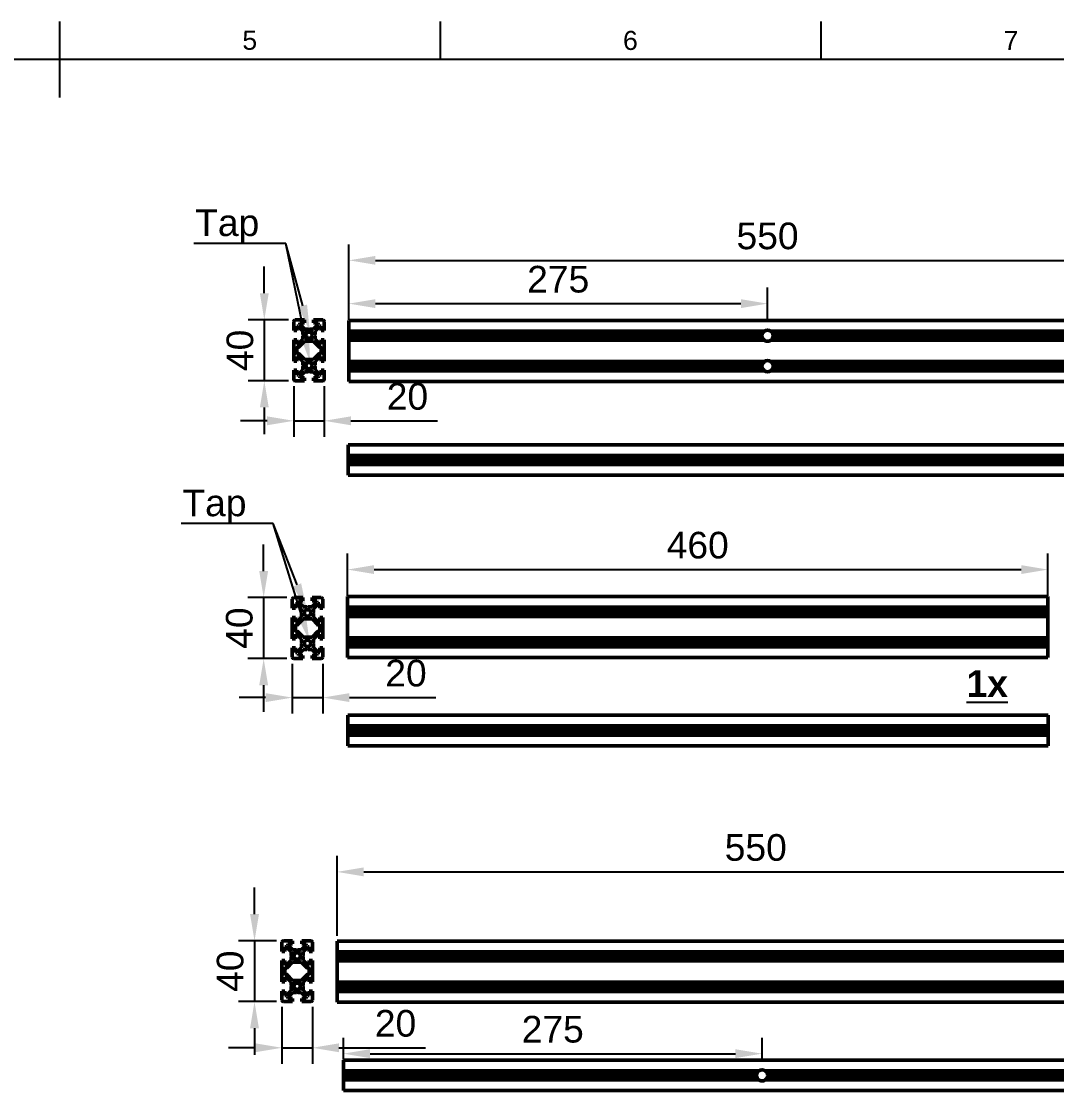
# Model space of a CAD drawing. Header units: millimetres. Extents: x 0 to 420, y 0 to 297.
# Drawn here: x 210 to 346, y 151.5 to 292 of the extents above; entities that cross this region are included whole.
import ezdxf
from ezdxf import colors
from ezdxf.entities.mleader import LeaderData, LeaderLine
from ezdxf.enums import TextEntityAlignment as Align
from ezdxf.math import Vec2, Vec3

# ---------------------------------------------------------------- set-up
doc = ezdxf.new("R2010")
doc.units = ezdxf.units.MM
doc.header["$LTSCALE"] = 0.75
for name, color, linetype, lineweight in [('BORDER', 7, 'Continuous', 25), ('FD_Dimensions', 7, 'Continuous', 25), ('Leaders', 7, 'Continuous', 25), ('Notes', 7, 'Continuous', 25), ('Visible', 7, 'Continuous', 50)]:
    doc.layers.add(name, color=color, linetype=linetype, lineweight=lineweight)
doc.styles.add('FusionTitle', font='arial.ttf')
doc.styles.get("Standard").update_dxf_attribs({"font": 'arial.ttf'})
doc.dimstyles.new('Dim-ISO-25', dxfattribs={"dimtxt": 3.5, "dimasz": 3.5, "dimexe": 2.1, "dimexo": 2.1, "dimgap": 1.4, "dimtad": 1, "dimzin": 12, "dimdsep": 46, "dimtxsty": 'Standard', "dimcen": 0, "dimazin": 3, "dimtp": 0.1, "dimtm": 0.1, "dimtfac": 0.714286, "dimtmove": 0, "dimatfit": 3, "dimfxl": 1, "dimtzin": 12, "dimarcsym": 0})

# ---------------------------------------------------------------- blocks, each defined once
blk = doc.blocks.new('ISO_A3_SHEET')
at = {"layer": 'BORDER'}
for p, q in [((215, 292), (215, 282)), ((265, 292), (265, 287)), ((315, 292), (315, 287)), ((410, 287), (20, 287))]:
    blk.add_line(p, q, dxfattribs=at)
at = {"layer": 'BORDER', "style": 'FusionTitle'}
for s, p in [('5', (240, 289.5)), ('6', (290, 289.5)), ('7', (340, 289.5))]:
    blk.add_text(s, height=2.5, dxfattribs=at).set_placement(p, align=Align.MIDDLE)
blk = doc.blocks.new('*D95')
at = {"layer": 'Defpoints', "color": 0, "transparency": 16777216}
for p in [(247.182474, 252.779691), (241.910123, 244.779691), (247.182474, 244.779691)]:
    blk.add_point(p, dxfattribs=at)
at = {"layer": 'FD_Dimensions', "color": 0, "lineweight": -2, "transparency": 16777216}
for p, q in [((241.910123, 256.279691), (241.910123, 259.779691)), ((245.082474, 252.779691), (239.810123, 252.779691)), ((241.910123, 252.779691), (241.910123, 244.779691)), ((245.082474, 244.779691), (239.810123, 244.779691)), ((241.910123, 241.279691), (241.910123, 237.779691))]:
    blk.add_line(p, q, dxfattribs=at)
at = {"layer": 'FD_Dimensions', "color": 0, "transparency": 16777216}
for points in [[(241.326789, 256.279691), (242.493456, 256.279691), (241.910123, 252.779691)], [(241.326789, 241.279691), (242.493456, 241.279691), (241.910123, 244.779691)]]:
    blk.add_solid(points, dxfattribs=at)
at = {"layer": 'FD_Dimensions', "color": 0, "transparency": 16777216, "insert": (238.723117, 248.779691), "char_height": 3.5, "attachment_point": 5, "rotation": 90}
blk.add_mtext('40', dxfattribs=at)
blk = doc.blocks.new('*D96')
at = {"layer": 'Defpoints', "color": 0, "transparency": 16777216}
for p in [(245.782474, 246.179691), (249.782474, 246.179691), (249.782474, 239.527432)]:
    blk.add_point(p, dxfattribs=at)
at = {"layer": 'FD_Dimensions', "color": 0, "lineweight": -2, "transparency": 16777216}
for p, q in [((245.782474, 244.079691), (245.782474, 237.427432)), ((249.782474, 244.079691), (249.782474, 237.427432)), ((242.282474, 239.527432), (238.782474, 239.527432)), ((245.782474, 239.527432), (249.782474, 239.527432)), ((253.282474, 239.527432), (264.643865, 239.527432))]:
    blk.add_line(p, q, dxfattribs=at)
at = {"layer": 'FD_Dimensions', "color": 0, "transparency": 16777216}
for points in [[(242.282474, 240.110766), (242.282474, 238.944099), (245.782474, 239.527432)], [(253.282474, 240.110766), (253.282474, 238.944099), (249.782474, 239.527432)]]:
    blk.add_solid(points, dxfattribs=at)
at = {"layer": 'FD_Dimensions', "color": 0, "transparency": 16777216, "insert": (260.71317, 242.714438), "char_height": 3.5, "attachment_point": 5}
blk.add_mtext('20', dxfattribs=at)
blk = doc.blocks.new('*D97')
at = {"layer": 'Defpoints', "color": 0, "transparency": 16777216}
for p in [(363.016406, 260.609335), (253.016406, 250.706374), (363.016406, 250.706374)]:
    blk.add_point(p, dxfattribs=at)
at = {"layer": 'FD_Dimensions', "color": 0, "lineweight": -2, "transparency": 16777216}
for p, q in [((253.016406, 252.806374), (253.016406, 262.709335)), ((363.016406, 252.806374), (363.016406, 262.709335)), ((256.516406, 260.609335), (359.516406, 260.609335))]:
    blk.add_line(p, q, dxfattribs=at)
at = {"layer": 'FD_Dimensions', "color": 0, "transparency": 16777216}
for points in [[(256.516406, 261.192668), (256.516406, 260.026001), (253.016406, 260.609335)], [(359.516406, 261.192668), (359.516406, 260.026001), (363.016406, 260.609335)]]:
    blk.add_solid(points, dxfattribs=at)
at = {"layer": 'FD_Dimensions', "color": 0, "transparency": 16777216, "insert": (308.016406, 263.79634), "char_height": 3.5, "attachment_point": 5}
blk.add_mtext('550', dxfattribs=at)
blk = doc.blocks.new('*D98')
at = {"layer": 'Defpoints', "color": 0, "transparency": 16777216}
for p in [(308.016406, 254.920683), (253.016406, 250.706374), (308.016406, 250.706374)]:
    blk.add_point(p, dxfattribs=at)
at = {"layer": 'FD_Dimensions', "color": 0, "lineweight": -2, "transparency": 16777216}
for p, q in [((253.016406, 252.806374), (253.016406, 257.020683)), ((308.016406, 252.806374), (308.016406, 257.020683)), ((256.516406, 254.920683), (304.516406, 254.920683))]:
    blk.add_line(p, q, dxfattribs=at)
at = {"layer": 'FD_Dimensions', "color": 0, "transparency": 16777216}
for points in [[(256.516406, 255.504016), (256.516406, 254.337349), (253.016406, 254.920683)], [(304.516406, 255.504016), (304.516406, 254.337349), (308.016406, 254.920683)]]:
    blk.add_solid(points, dxfattribs=at)
at = {"layer": 'FD_Dimensions', "color": 0, "transparency": 16777216, "insert": (280.516406, 258.107688), "char_height": 3.5, "attachment_point": 5}
blk.add_mtext('275', dxfattribs=at)
blk = doc.blocks.new('*D99')
at = {"layer": 'Defpoints', "color": 0, "transparency": 16777216}
for p in [(246.988603, 216.296091), (241.82567, 208.296091), (246.988603, 208.296091)]:
    blk.add_point(p, dxfattribs=at)
at = {"layer": 'FD_Dimensions', "color": 0, "lineweight": -2, "transparency": 16777216}
for p, q in [((241.82567, 219.796091), (241.82567, 223.296091)), ((244.888603, 216.296091), (239.72567, 216.296091)), ((241.82567, 216.296091), (241.82567, 208.296091)), ((244.888603, 208.296091), (239.72567, 208.296091)), ((241.82567, 204.796091), (241.82567, 201.296091))]:
    blk.add_line(p, q, dxfattribs=at)
at = {"layer": 'FD_Dimensions', "color": 0, "transparency": 16777216}
for points in [[(241.242337, 219.796091), (242.409003, 219.796091), (241.82567, 216.296091)], [(241.242337, 204.796091), (242.409003, 204.796091), (241.82567, 208.296091)]]:
    blk.add_solid(points, dxfattribs=at)
at = {"layer": 'FD_Dimensions', "color": 0, "transparency": 16777216, "insert": (238.638665, 212.296091), "char_height": 3.5, "attachment_point": 5, "rotation": 90}
blk.add_mtext('40', dxfattribs=at)
blk = doc.blocks.new('*D100')
at = {"layer": 'Defpoints', "color": 0, "transparency": 16777216}
for p in [(245.588603, 209.696091), (249.588603, 209.696091), (249.588603, 203.167753)]:
    blk.add_point(p, dxfattribs=at)
at = {"layer": 'FD_Dimensions', "color": 0, "lineweight": -2, "transparency": 16777216}
for p, q in [((245.588603, 207.596091), (245.588603, 201.067753)), ((249.588603, 207.596091), (249.588603, 201.067753)), ((242.088603, 203.167753), (238.588603, 203.167753)), ((245.588603, 203.167753), (249.588603, 203.167753)), ((253.088603, 203.167753), (264.449995, 203.167753))]:
    blk.add_line(p, q, dxfattribs=at)
at = {"layer": 'FD_Dimensions', "color": 0, "transparency": 16777216}
for points in [[(242.088603, 203.751086), (242.088603, 202.584419), (245.588603, 203.167753)], [(253.088603, 203.751086), (253.088603, 202.584419), (249.588603, 203.167753)]]:
    blk.add_solid(points, dxfattribs=at)
at = {"layer": 'FD_Dimensions', "color": 0, "transparency": 16777216, "insert": (260.519299, 206.354758), "char_height": 3.5, "attachment_point": 5}
blk.add_mtext('20', dxfattribs=at)
blk = doc.blocks.new('*D101')
at = {"layer": 'Defpoints', "color": 0, "transparency": 16777216}
for p in [(344.840158, 219.983642), (252.840158, 214.43092), (344.840158, 214.43092)]:
    blk.add_point(p, dxfattribs=at)
at = {"layer": 'FD_Dimensions', "color": 0, "lineweight": -2, "transparency": 16777216}
for p, q in [((252.840158, 216.53092), (252.840158, 222.083642)), ((344.840158, 216.53092), (344.840158, 222.083642)), ((256.340158, 219.983642), (341.340158, 219.983642))]:
    blk.add_line(p, q, dxfattribs=at)
at = {"layer": 'FD_Dimensions', "color": 0, "transparency": 16777216}
for points in [[(256.340158, 220.566975), (256.340158, 219.400309), (252.840158, 219.983642)], [(341.340158, 220.566975), (341.340158, 219.400309), (344.840158, 219.983642)]]:
    blk.add_solid(points, dxfattribs=at)
at = {"layer": 'FD_Dimensions', "color": 0, "transparency": 16777216, "insert": (298.840158, 223.170647), "char_height": 3.5, "attachment_point": 5}
blk.add_mtext('460', dxfattribs=at)
blk = doc.blocks.new('*D102')
at = {"layer": 'Defpoints', "color": 0, "transparency": 16777216}
for p in [(245.619532, 171.22219), (240.624269, 163.22219), (245.619532, 163.22219)]:
    blk.add_point(p, dxfattribs=at)
at = {"layer": 'FD_Dimensions', "color": 0, "lineweight": -2, "transparency": 16777216}
for p, q in [((240.624269, 174.72219), (240.624269, 178.22219)), ((243.519532, 171.22219), (238.524269, 171.22219)), ((240.624269, 171.22219), (240.624269, 163.22219)), ((243.519532, 163.22219), (238.524269, 163.22219)), ((240.624269, 159.72219), (240.624269, 156.22219))]:
    blk.add_line(p, q, dxfattribs=at)
at = {"layer": 'FD_Dimensions', "color": 0, "transparency": 16777216}
for points in [[(240.040936, 174.72219), (241.207602, 174.72219), (240.624269, 171.22219)], [(240.040936, 159.72219), (241.207602, 159.72219), (240.624269, 163.22219)]]:
    blk.add_solid(points, dxfattribs=at)
at = {"layer": 'FD_Dimensions', "color": 0, "transparency": 16777216, "insert": (237.437263, 167.22219), "char_height": 3.5, "attachment_point": 5, "rotation": 90}
blk.add_mtext('40', dxfattribs=at)
blk = doc.blocks.new('*D103')
at = {"layer": 'Defpoints', "color": 0, "transparency": 16777216}
for p in [(244.219532, 164.62219), (248.219532, 164.62219), (248.219532, 157.163848)]:
    blk.add_point(p, dxfattribs=at)
at = {"layer": 'FD_Dimensions', "color": 0, "lineweight": -2, "transparency": 16777216}
for p, q in [((244.219532, 162.52219), (244.219532, 155.063848)), ((248.219532, 162.52219), (248.219532, 155.063848)), ((240.719532, 157.163848), (237.219532, 157.163848)), ((244.219532, 157.163848), (248.219532, 157.163848)), ((251.719532, 157.163848), (263.080923, 157.163848))]:
    blk.add_line(p, q, dxfattribs=at)
at = {"layer": 'FD_Dimensions', "color": 0, "transparency": 16777216}
for points in [[(240.719532, 157.747181), (240.719532, 156.580514), (244.219532, 157.163848)], [(251.719532, 157.747181), (251.719532, 156.580514), (248.219532, 157.163848)]]:
    blk.add_solid(points, dxfattribs=at)
at = {"layer": 'FD_Dimensions', "color": 0, "transparency": 16777216, "insert": (259.150228, 160.350853), "char_height": 3.5, "attachment_point": 5}
blk.add_mtext('20', dxfattribs=at)
blk = doc.blocks.new('*D104')
at = {"layer": 'Defpoints', "color": 0, "transparency": 16777216}
for p in [(361.466099, 180.271441), (251.466099, 169.771441), (361.466099, 169.771441)]:
    blk.add_point(p, dxfattribs=at)
at = {"layer": 'FD_Dimensions', "color": 0, "lineweight": -2, "transparency": 16777216}
for p, q in [((251.466099, 171.871441), (251.466099, 182.371441)), ((361.466099, 171.871441), (361.466099, 182.371441)), ((254.966099, 180.271441), (357.966099, 180.271441))]:
    blk.add_line(p, q, dxfattribs=at)
at = {"layer": 'FD_Dimensions', "color": 0, "transparency": 16777216}
for points in [[(254.966099, 180.854774), (254.966099, 179.688107), (251.466099, 180.271441)], [(357.966099, 180.854774), (357.966099, 179.688107), (361.466099, 180.271441)]]:
    blk.add_solid(points, dxfattribs=at)
at = {"layer": 'FD_Dimensions', "color": 0, "transparency": 16777216, "insert": (306.466099, 183.458446), "char_height": 3.5, "attachment_point": 5}
blk.add_mtext('550', dxfattribs=at)
blk = doc.blocks.new('*D105')
at = {"layer": 'Defpoints', "color": 0, "transparency": 16777216}
for p in [(307.298309, 156.389756), (252.298309, 153.536318), (307.298309, 153.536318)]:
    blk.add_point(p, dxfattribs=at)
at = {"layer": 'FD_Dimensions', "color": 0, "lineweight": -2, "transparency": 16777216}
for p, q in [((252.298309, 155.636318), (252.298309, 158.489756)), ((307.298309, 155.636318), (307.298309, 158.489756)), ((255.798309, 156.389756), (303.798309, 156.389756))]:
    blk.add_line(p, q, dxfattribs=at)
at = {"layer": 'FD_Dimensions', "color": 0, "transparency": 16777216}
for points in [[(255.798309, 156.973089), (255.798309, 155.806422), (252.298309, 156.389756)], [(303.798309, 156.973089), (303.798309, 155.806422), (307.298309, 156.389756)]]:
    blk.add_solid(points, dxfattribs=at)
at = {"layer": 'FD_Dimensions', "color": 0, "transparency": 16777216, "insert": (279.798309, 159.576761), "char_height": 3.5, "attachment_point": 5}
blk.add_mtext('275', dxfattribs=at)

msp = doc.modelspace()

# ---------------------------------------------------------------- linework, layer by layer
at = {"layer": 'Visible', "extrusion": (1, 8e-16, 0)}
for p, q in [((245.782474, 251.379691), (245.782474, 252.579691)), ((245.982474, 252.779691), (247.182474, 252.779691)), ((246.182474, 251.979691), (246.182474, 251.379691)), ((246.370342, 251.979691), (246.182474, 251.979691)), ((246.982474, 251.367559), (246.370342, 251.979691)), ((246.582474, 252.379691), (246.582474, 252.191823)), ((247.182474, 252.379691), (246.582474, 252.379691)), ((246.582474, 252.191823), (247.194606, 251.579691)), ((247.182474, 252.779691), (247.182474, 252.379691)), ((247.194606, 251.579691), (247.678551, 251.579691)), ((247.678551, 251.579691), (247.782474, 251.519691)), ((247.782474, 251.519691), (247.886397, 251.579691)), ((247.886397, 251.579691), (248.370342, 251.579691)), ((248.370342, 251.579691), (248.982474, 252.191823)), ((248.382474, 252.779691), (249.582474, 252.779691)), ((248.382474, 252.379691), (248.382474, 252.779691)), ((248.982474, 252.379691), (248.382474, 252.379691)), ((249.194606, 251.979691), (248.582474, 251.367559)), ((248.982474, 252.191823), (248.982474, 252.379691)), ((249.382474, 251.979691), (249.194606, 251.979691)), ((249.382474, 251.379691), (249.382474, 251.979691)), ((249.782474, 252.579691), (249.782474, 251.379691)), ((246.182474, 251.379691), (245.782474, 251.379691)), ((245.782474, 247.379691), (245.782474, 250.179691)), ((245.782474, 250.179691), (246.182474, 250.179691)), ((246.182474, 250.179691), (246.182474, 249.579691)), ((246.370342, 249.579691), (246.982474, 250.191823)), ((246.982474, 250.883614), (246.982474, 251.367559)), ((247.042474, 250.779691), (246.982474, 250.883614)), ((246.982474, 250.675768), (247.042474, 250.779691)), ((246.982474, 250.191823), (246.982474, 250.675768)), ((248.582474, 250.883614), (248.522474, 250.779691)), ((248.522474, 250.779691), (248.582474, 250.675768)), ((248.582474, 251.367559), (248.582474, 250.883614)), ((248.582474, 250.675768), (248.582474, 250.191823)), ((248.582474, 250.191823), (249.194606, 249.579691)), ((249.782474, 251.379691), (249.382474, 251.379691)), ((249.382474, 249.579691), (249.382474, 250.179691)), ((249.382474, 250.179691), (249.782474, 250.179691)), ((249.782474, 250.179691), (249.782474, 247.379691)), ((246.182474, 249.579691), (246.370342, 249.579691)), ((246.182474, 248.439691), (246.182474, 249.119691)), ((246.242474, 249.179691), (246.369753, 249.179691)), ((246.41218, 249.197265), (247.194606, 249.979691)), ((247.194606, 249.979691), (248.370342, 249.979691)), ((248.370342, 249.979691), (249.152768, 249.197265)), ((249.194606, 249.579691), (249.382474, 249.579691)), ((249.195195, 249.179691), (249.322474, 249.179691)), ((249.382474, 249.119691), (249.382474, 248.439691)), ((246.182474, 247.379691), (245.782474, 247.379691)), ((246.370342, 247.979691), (246.182474, 247.979691)), ((246.182474, 247.979691), (246.182474, 247.379691)), ((246.369753, 248.379691), (246.242474, 248.379691)), ((246.982474, 247.367559), (246.370342, 247.979691)), ((247.194606, 247.579691), (246.41218, 248.362118)), ((246.982474, 246.883614), (246.982474, 247.367559)), ((248.370342, 247.579691), (247.194606, 247.579691)), ((249.152768, 248.362118), (248.370342, 247.579691)), ((249.194606, 247.979691), (248.582474, 247.367559)), ((248.582474, 247.367559), (248.582474, 246.883614)), ((249.382474, 247.979691), (249.194606, 247.979691)), ((249.322474, 248.379691), (249.195195, 248.379691)), ((249.382474, 247.379691), (249.382474, 247.979691)), ((249.782474, 247.379691), (249.382474, 247.379691)), ((245.782474, 246.179691), (246.182474, 246.179691)), ((245.782474, 244.979691), (245.782474, 246.179691)), ((246.182474, 246.179691), (246.182474, 245.579691)), ((246.370342, 245.579691), (246.982474, 246.191823)), ((247.194606, 245.979691), (246.582474, 245.367559)), ((247.042474, 246.779691), (246.982474, 246.883614)), ((246.982474, 246.675768), (247.042474, 246.779691)), ((246.982474, 246.191823), (246.982474, 246.675768)), ((247.678551, 245.979691), (247.194606, 245.979691)), ((247.782474, 246.039691), (247.678551, 245.979691)), ((247.886397, 245.979691), (247.782474, 246.039691)), ((248.370342, 245.979691), (247.886397, 245.979691)), ((248.982474, 245.367559), (248.370342, 245.979691)), ((248.582474, 246.883614), (248.522474, 246.779691)), ((248.522474, 246.779691), (248.582474, 246.675768)), ((248.582474, 246.675768), (248.582474, 246.191823)), ((248.582474, 246.191823), (249.194606, 245.579691)), ((249.382474, 245.579691), (249.382474, 246.179691)), ((249.382474, 246.179691), (249.782474, 246.179691)), ((249.782474, 246.179691), (249.782474, 244.979691)), ((247.182474, 244.779691), (245.982474, 244.779691)), ((246.182474, 245.579691), (246.370342, 245.579691)), ((246.582474, 245.367559), (246.582474, 245.179691)), ((246.582474, 245.179691), (247.182474, 245.179691)), ((247.182474, 245.179691), (247.182474, 244.779691)), ((248.382474, 244.779691), (248.382474, 245.179691)), ((248.382474, 245.179691), (248.982474, 245.179691)), ((249.582474, 244.779691), (248.382474, 244.779691)), ((248.982474, 245.179691), (248.982474, 245.367559)), ((249.194606, 245.579691), (249.382474, 245.579691)), ((252.840158, 216.23092), (252.840158, 216.43092)), ((252.840158, 216.43092), (344.840158, 216.43092)), ((344.840158, 216.23092), (344.840158, 216.43092)), ((252.840158, 216.23092), (252.840158, 215.03092)), ((252.840158, 215.03092), (252.840158, 215.018788)), ((252.840158, 215.03092), (344.840158, 215.03092)), ((252.840158, 215.018788), (252.840158, 214.534843)), ((252.840158, 215.018788), (344.840158, 215.018788)), ((344.840158, 216.23092), (344.840158, 215.03092)), ((344.840158, 215.03092), (344.840158, 215.018788)), ((344.840158, 215.018788), (344.840158, 214.534843)), ((252.840158, 214.534843), (252.840158, 214.43092)), ((252.840158, 214.534843), (344.840158, 214.534843)), ((252.840158, 214.43092), (252.840158, 214.326997)), ((252.840158, 214.43092), (344.840158, 214.43092)), ((252.840158, 214.326997), (252.840158, 213.843052)), ((252.840158, 214.326997), (344.840158, 214.326997)), ((252.840158, 213.843052), (252.840158, 213.83092)), ((252.840158, 213.843052), (344.840158, 213.843052)), ((252.840158, 213.83092), (252.840158, 211.03092)), ((252.840158, 213.83092), (344.840158, 213.83092)), ((344.840158, 214.534843), (344.840158, 214.43092)), ((344.840158, 214.43092), (344.840158, 214.326997)), ((344.840158, 214.326997), (344.840158, 213.843052)), ((344.840158, 213.843052), (344.840158, 213.83092)), ((344.840158, 213.83092), (344.840158, 211.03092)), ((252.840158, 211.03092), (344.840158, 211.03092)), ((252.840158, 211.03092), (252.840158, 211.018788)), ((252.840158, 211.018788), (344.840158, 211.018788)), ((252.840158, 211.018788), (252.840158, 210.534843)), ((344.840158, 211.03092), (344.840158, 211.018788)), ((344.840158, 211.018788), (344.840158, 210.534843)), ((252.840158, 210.534843), (344.840158, 210.534843)), ((252.840158, 210.534843), (252.840158, 210.43092)), ((252.840158, 210.43092), (344.840158, 210.43092)), ((252.840158, 210.43092), (252.840158, 210.326997)), ((252.840158, 210.326997), (344.840158, 210.326997)), ((252.840158, 210.326997), (252.840158, 209.843052)), ((252.840158, 209.843052), (344.840158, 209.843052)), ((252.840158, 209.843052), (252.840158, 209.83092)), ((252.840158, 209.83092), (344.840158, 209.83092)), ((252.840158, 209.83092), (252.840158, 208.63092)), ((344.840158, 210.534843), (344.840158, 210.43092)), ((344.840158, 210.43092), (344.840158, 210.326997)), ((344.840158, 210.326997), (344.840158, 209.843052)), ((344.840158, 209.843052), (344.840158, 209.83092)), ((344.840158, 209.83092), (344.840158, 208.63092)), ((252.840158, 208.43092), (252.840158, 208.63092)), ((252.840158, 208.43092), (344.840158, 208.43092)), ((344.840158, 208.43092), (344.840158, 208.63092)), ((244.219532, 169.82219), (244.219532, 171.02219)), ((244.419532, 171.22219), (245.619532, 171.22219)), ((244.619532, 170.42219), (244.619532, 169.82219)), ((244.8074, 170.42219), (244.619532, 170.42219)), ((245.419532, 169.810058), (244.8074, 170.42219)), ((245.019532, 170.82219), (245.019532, 170.634322)), ((245.619532, 170.82219), (245.019532, 170.82219)), ((245.019532, 170.634322), (245.631664, 170.02219)), ((245.619532, 171.22219), (245.619532, 170.82219)), ((245.631664, 170.02219), (246.115609, 170.02219)), ((246.115609, 170.02219), (246.219532, 169.96219)), ((246.219532, 169.96219), (246.323455, 170.02219)), ((246.323455, 170.02219), (246.8074, 170.02219)), ((246.8074, 170.02219), (247.419532, 170.634322)), ((246.819532, 171.22219), (248.019532, 171.22219)), ((246.819532, 170.82219), (246.819532, 171.22219)), ((247.419532, 170.82219), (246.819532, 170.82219)), ((247.631664, 170.42219), (247.019532, 169.810058)), ((247.419532, 170.634322), (247.419532, 170.82219)), ((247.819532, 170.42219), (247.631664, 170.42219)), ((247.819532, 169.82219), (247.819532, 170.42219)), ((248.219532, 171.02219), (248.219532, 169.82219)), ((244.619532, 169.82219), (244.219532, 169.82219)), ((244.219532, 168.62219), (244.619532, 168.62219)), ((244.219532, 165.82219), (244.219532, 168.62219)), ((244.619532, 168.62219), (244.619532, 168.02219)), ((244.8074, 168.02219), (245.419532, 168.634322)), ((245.419532, 169.326113), (245.419532, 169.810058)), ((245.479532, 169.22219), (245.419532, 169.326113)), ((245.419532, 169.118267), (245.479532, 169.22219)), ((245.419532, 168.634322), (245.419532, 169.118267)), ((247.019532, 169.326113), (246.959532, 169.22219)), ((246.959532, 169.22219), (247.019532, 169.118267)), ((247.019532, 169.810058), (247.019532, 169.326113)), ((247.019532, 169.118267), (247.019532, 168.634322)), ((247.019532, 168.634322), (247.631664, 168.02219)), ((248.219532, 169.82219), (247.819532, 169.82219)), ((247.819532, 168.62219), (248.219532, 168.62219)), ((247.819532, 168.02219), (247.819532, 168.62219)), ((248.219532, 168.62219), (248.219532, 165.82219)), ((244.619532, 168.02219), (244.8074, 168.02219)), ((244.619532, 166.88219), (244.619532, 167.56219)), ((244.679532, 167.62219), (244.806811, 167.62219)), ((244.849237, 167.639763), (245.631664, 168.42219)), ((245.631664, 168.42219), (246.8074, 168.42219)), ((246.8074, 168.42219), (247.589826, 167.639763)), ((247.631664, 168.02219), (247.819532, 168.02219)), ((247.632253, 167.62219), (247.759532, 167.62219)), ((247.819532, 167.56219), (247.819532, 166.88219)), ((244.619532, 165.82219), (244.219532, 165.82219)), ((244.619532, 166.42219), (244.619532, 165.82219)), ((244.8074, 166.42219), (244.619532, 166.42219)), ((244.806811, 166.82219), (244.679532, 166.82219)), ((245.419532, 165.810058), (244.8074, 166.42219)), ((245.631664, 166.02219), (244.849237, 166.804616)), ((245.419532, 165.326113), (245.419532, 165.810058)), ((246.8074, 166.02219), (245.631664, 166.02219)), ((247.589826, 166.804616), (246.8074, 166.02219)), ((247.631664, 166.42219), (247.019532, 165.810058)), ((247.019532, 165.810058), (247.019532, 165.326113)), ((247.819532, 166.42219), (247.631664, 166.42219)), ((247.759532, 166.82219), (247.632253, 166.82219)), ((247.819532, 165.82219), (247.819532, 166.42219)), ((248.219532, 165.82219), (247.819532, 165.82219)), ((244.219532, 164.62219), (244.619532, 164.62219)), ((244.219532, 163.42219), (244.219532, 164.62219)), ((244.619532, 164.62219), (244.619532, 164.02219)), ((244.8074, 164.02219), (245.419532, 164.634322)), ((245.631664, 164.42219), (245.019532, 163.810058)), ((245.479532, 165.22219), (245.419532, 165.326113)), ((245.419532, 165.118267), (245.479532, 165.22219)), ((245.419532, 164.634322), (245.419532, 165.118267)), ((246.115609, 164.42219), (245.631664, 164.42219)), ((246.219532, 164.48219), (246.115609, 164.42219)), ((246.323455, 164.42219), (246.219532, 164.48219)), ((246.8074, 164.42219), (246.323455, 164.42219)), ((247.419532, 163.810058), (246.8074, 164.42219)), ((247.019532, 165.326113), (246.959532, 165.22219)), ((246.959532, 165.22219), (247.019532, 165.118267)), ((247.019532, 165.118267), (247.019532, 164.634322)), ((247.019532, 164.634322), (247.631664, 164.02219)), ((247.819532, 164.62219), (248.219532, 164.62219)), ((247.819532, 164.02219), (247.819532, 164.62219)), ((248.219532, 164.62219), (248.219532, 163.42219)), ((245.619532, 163.22219), (244.419532, 163.22219)), ((244.619532, 164.02219), (244.8074, 164.02219)), ((245.019532, 163.810058), (245.019532, 163.62219)), ((245.019532, 163.62219), (245.619532, 163.62219)), ((245.619532, 163.62219), (245.619532, 163.22219)), ((246.819532, 163.62219), (247.419532, 163.62219)), ((246.819532, 163.22219), (246.819532, 163.62219)), ((248.019532, 163.22219), (246.819532, 163.22219)), ((247.419532, 163.62219), (247.419532, 163.810058)), ((247.631664, 164.02219), (247.819532, 164.02219))]:
    msp.add_line(p, q, dxfattribs=at)
at = {"layer": 'Visible'}
for p, q in [((253.016406, 252.706374), (253.016406, 252.506374)), ((363.016406, 252.706374), (253.016406, 252.706374)), ((253.016406, 251.306374), (253.016406, 252.506374)), ((307.591877, 251.306374), (253.016406, 251.306374)), ((253.016406, 251.294242), (253.016406, 251.306374)), ((307.57523, 251.294242), (253.016406, 251.294242)), ((253.016406, 250.810297), (253.016406, 251.294242)), ((307.28879, 250.810297), (253.016406, 250.810297)), ((253.016406, 250.706374), (253.016406, 250.810297)), ((253.016406, 250.602451), (253.016406, 250.706374)), ((307.281406, 250.706374), (253.016406, 250.706374)), ((307.28879, 250.602451), (253.016406, 250.602451)), ((253.016406, 250.118506), (253.016406, 250.602451)), ((307.57523, 250.118506), (253.016406, 250.118506)), ((253.016406, 250.106374), (253.016406, 250.118506)), ((307.591877, 250.106374), (253.016406, 250.106374)), ((253.016406, 247.306374), (253.016406, 250.106374)), ((363.016406, 251.306374), (308.440935, 251.306374)), ((363.016406, 250.106374), (308.440935, 250.106374)), ((363.016406, 251.294242), (308.457582, 251.294242)), ((363.016406, 250.118506), (308.457582, 250.118506)), ((363.016406, 250.810297), (308.744022, 250.810297)), ((363.016406, 250.602451), (308.744022, 250.602451)), ((363.016406, 250.706374), (308.751406, 250.706374)), ((307.591877, 247.306374), (253.016406, 247.306374)), ((253.016406, 247.294242), (253.016406, 247.306374)), ((253.016406, 246.810297), (253.016406, 247.294242)), ((307.57523, 247.294242), (253.016406, 247.294242)), ((363.016406, 247.306374), (308.440935, 247.306374)), ((363.016406, 247.294242), (308.457582, 247.294242)), ((307.28879, 246.810297), (253.016406, 246.810297)), ((253.016406, 246.706374), (253.016406, 246.810297)), ((253.016406, 246.602451), (253.016406, 246.706374)), ((307.281406, 246.706374), (253.016406, 246.706374)), ((307.28879, 246.602451), (253.016406, 246.602451)), ((253.016406, 246.118506), (253.016406, 246.602451)), ((307.57523, 246.118506), (253.016406, 246.118506)), ((253.016406, 246.106374), (253.016406, 246.118506)), ((307.591877, 246.106374), (253.016406, 246.106374)), ((253.016406, 244.906374), (253.016406, 246.106374)), ((363.016406, 246.106374), (308.440935, 246.106374)), ((363.016406, 246.118506), (308.457582, 246.118506)), ((363.016406, 246.810297), (308.744022, 246.810297)), ((363.016406, 246.602451), (308.744022, 246.602451)), ((363.016406, 246.706374), (308.751406, 246.706374)), ((253.016406, 244.906374), (253.016406, 244.706374)), ((363.016406, 244.706374), (253.016406, 244.706374)), ((245.588603, 216.096091), (245.588603, 214.896091)), ((246.988603, 216.296091), (245.788603, 216.296091)), ((245.988603, 214.896091), (245.988603, 215.496091)), ((245.988603, 215.496091), (246.176471, 215.496091)), ((246.176471, 215.496091), (246.788603, 214.883959)), ((246.388603, 215.708223), (246.388603, 215.896091)), ((246.388603, 215.896091), (246.988603, 215.896091)), ((247.000735, 215.096091), (246.388603, 215.708223)), ((246.988603, 215.896091), (246.988603, 216.296091)), ((247.48468, 215.096091), (247.000735, 215.096091)), ((247.588603, 215.036091), (247.48468, 215.096091)), ((247.692526, 215.096091), (247.588603, 215.036091)), ((248.176471, 215.096091), (247.692526, 215.096091)), ((248.788603, 215.708223), (248.176471, 215.096091)), ((248.188603, 216.296091), (248.188603, 215.896091)), ((249.388603, 216.296091), (248.188603, 216.296091)), ((248.188603, 215.896091), (248.788603, 215.896091)), ((248.388603, 214.883959), (249.000735, 215.496091)), ((248.788603, 215.896091), (248.788603, 215.708223)), ((249.000735, 215.496091), (249.188603, 215.496091)), ((249.188603, 215.496091), (249.188603, 214.896091)), ((249.588603, 214.896091), (249.588603, 216.096091)), ((245.588603, 214.896091), (245.988603, 214.896091)), ((245.588603, 213.696091), (245.588603, 210.896091)), ((245.988603, 213.696091), (245.588603, 213.696091)), ((245.988603, 213.096091), (245.988603, 213.696091)), ((246.788603, 213.708223), (246.176471, 213.096091)), ((246.788603, 214.883959), (246.788603, 214.400014)), ((246.788603, 214.400014), (246.848603, 214.296091)), ((246.848603, 214.296091), (246.788603, 214.192168)), ((246.788603, 214.192168), (246.788603, 213.708223)), ((248.328603, 214.296091), (248.388603, 214.400014)), ((248.388603, 214.192168), (248.328603, 214.296091)), ((248.388603, 214.400014), (248.388603, 214.883959)), ((248.388603, 213.708223), (248.388603, 214.192168)), ((249.000735, 213.096091), (248.388603, 213.708223)), ((249.188603, 214.896091), (249.588603, 214.896091)), ((249.588603, 213.696091), (249.188603, 213.696091)), ((249.188603, 213.696091), (249.188603, 213.096091)), ((249.588603, 210.896091), (249.588603, 213.696091)), ((246.176471, 213.096091), (245.988603, 213.096091)), ((245.988603, 212.636091), (245.988603, 211.956091)), ((246.175883, 212.696091), (246.048603, 212.696091)), ((247.000735, 213.496091), (246.218309, 212.713665)), ((248.176471, 213.496091), (247.000735, 213.496091)), ((248.958898, 212.713665), (248.176471, 213.496091)), ((249.188603, 213.096091), (249.000735, 213.096091)), ((249.128603, 212.696091), (249.001324, 212.696091)), ((249.188603, 211.956091), (249.188603, 212.636091)), ((245.588603, 210.896091), (245.988603, 210.896091)), ((245.988603, 211.496091), (246.176471, 211.496091)), ((245.988603, 210.896091), (245.988603, 211.496091)), ((246.048603, 211.896091), (246.175883, 211.896091)), ((246.176471, 211.496091), (246.788603, 210.883959)), ((246.218309, 211.878518), (247.000735, 211.096091)), ((246.788603, 210.883959), (246.788603, 210.400014)), ((247.000735, 211.096091), (248.176471, 211.096091)), ((248.176471, 211.096091), (248.958898, 211.878518)), ((248.388603, 210.883959), (249.000735, 211.496091)), ((248.388603, 210.400014), (248.388603, 210.883959)), ((249.000735, 211.496091), (249.188603, 211.496091)), ((249.001324, 211.896091), (249.128603, 211.896091)), ((249.188603, 211.496091), (249.188603, 210.896091)), ((249.188603, 210.896091), (249.588603, 210.896091)), ((245.988603, 209.696091), (245.588603, 209.696091)), ((245.588603, 209.696091), (245.588603, 208.496091)), ((245.988603, 209.096091), (245.988603, 209.696091)), ((246.788603, 209.708223), (246.176471, 209.096091)), ((246.388603, 208.883959), (247.000735, 209.496091)), ((246.788603, 210.400014), (246.848603, 210.296091)), ((246.848603, 210.296091), (246.788603, 210.192168)), ((246.788603, 210.192168), (246.788603, 209.708223)), ((247.000735, 209.496091), (247.48468, 209.496091)), ((247.48468, 209.496091), (247.588603, 209.556091)), ((247.588603, 209.556091), (247.692526, 209.496091)), ((247.692526, 209.496091), (248.176471, 209.496091)), ((248.176471, 209.496091), (248.788603, 208.883959)), ((248.328603, 210.296091), (248.388603, 210.400014)), ((248.388603, 210.192168), (248.328603, 210.296091)), ((248.388603, 209.708223), (248.388603, 210.192168)), ((249.000735, 209.096091), (248.388603, 209.708223)), ((249.588603, 209.696091), (249.188603, 209.696091)), ((249.188603, 209.696091), (249.188603, 209.096091)), ((249.588603, 208.496091), (249.588603, 209.696091)), ((245.788603, 208.296091), (246.988603, 208.296091)), ((246.176471, 209.096091), (245.988603, 209.096091)), ((246.388603, 208.696091), (246.388603, 208.883959)), ((246.988603, 208.696091), (246.388603, 208.696091)), ((246.988603, 208.296091), (246.988603, 208.696091)), ((248.188603, 208.696091), (248.188603, 208.296091)), ((248.788603, 208.696091), (248.188603, 208.696091)), ((248.188603, 208.296091), (249.388603, 208.296091)), ((248.788603, 208.883959), (248.788603, 208.696091)), ((249.188603, 209.096091), (249.000735, 209.096091)), ((251.466099, 171.171441), (251.466099, 170.971441)), ((361.466099, 171.171441), (251.466099, 171.171441)), ((251.466099, 169.771441), (251.466099, 170.971441)), ((251.466099, 169.759309), (251.466099, 169.771441)), ((361.466099, 169.771441), (251.466099, 169.771441)), ((251.466099, 169.275364), (251.466099, 169.759309)), ((361.466099, 169.759309), (251.466099, 169.759309)), ((251.466099, 169.171441), (251.466099, 169.275364)), ((361.466099, 169.275364), (251.466099, 169.275364)), ((251.466099, 169.067518), (251.466099, 169.171441)), ((361.466099, 169.171441), (251.466099, 169.171441)), ((361.466099, 169.067518), (251.466099, 169.067518)), ((251.466099, 168.583573), (251.466099, 169.067518)), ((361.466099, 168.583573), (251.466099, 168.583573)), ((251.466099, 168.571441), (251.466099, 168.583573)), ((361.466099, 168.571441), (251.466099, 168.571441)), ((251.466099, 165.771441), (251.466099, 168.571441)), ((361.466099, 165.771441), (251.466099, 165.771441)), ((251.466099, 165.759309), (251.466099, 165.771441)), ((361.466099, 165.759309), (251.466099, 165.759309)), ((251.466099, 165.275364), (251.466099, 165.759309)), ((361.466099, 165.275364), (251.466099, 165.275364)), ((251.466099, 165.171441), (251.466099, 165.275364)), ((361.466099, 165.171441), (251.466099, 165.171441)), ((251.466099, 165.067518), (251.466099, 165.171441)), ((361.466099, 165.067518), (251.466099, 165.067518)), ((251.466099, 164.583573), (251.466099, 165.067518)), ((361.466099, 164.583573), (251.466099, 164.583573)), ((251.466099, 164.571441), (251.466099, 164.583573)), ((361.466099, 164.571441), (251.466099, 164.571441)), ((251.466099, 163.371441), (251.466099, 164.571441)), ((251.466099, 163.371441), (251.466099, 163.171441)), ((361.466099, 163.171441), (251.466099, 163.171441))]:
    msp.add_line(p, q, dxfattribs=at)
at = {"layer": 'Visible', "extrusion": (0, 1, 0)}
for p, q in [((252.932324, 236.39222), (252.932324, 236.19222)), ((362.932324, 236.39222), (252.932324, 236.39222)), ((252.932324, 234.99222), (252.932324, 236.19222)), ((252.932324, 234.980088), (252.932324, 234.99222)), ((362.932324, 234.99222), (252.932324, 234.99222)), ((252.932324, 234.496143), (252.932324, 234.980088)), ((362.932324, 234.980088), (252.932324, 234.980088)), ((252.932324, 234.39222), (252.932324, 234.496143)), ((362.932324, 234.496143), (252.932324, 234.496143)), ((252.932324, 234.288297), (252.932324, 234.39222)), ((362.932324, 234.39222), (252.932324, 234.39222)), ((252.932324, 233.804352), (252.932324, 234.288297)), ((362.932324, 234.288297), (252.932324, 234.288297)), ((252.932324, 233.79222), (252.932324, 233.804352)), ((362.932324, 233.804352), (252.932324, 233.804352)), ((252.932324, 232.59222), (252.932324, 233.79222)), ((362.932324, 233.79222), (252.932324, 233.79222)), ((252.932324, 232.59222), (252.932324, 232.39222)), ((362.932324, 232.39222), (252.932324, 232.39222)), ((252.298309, 155.536318), (252.298309, 155.336318)), ((362.298309, 155.536318), (252.298309, 155.536318)), ((252.298309, 154.136318), (252.298309, 155.336318)), ((252.298309, 154.124186), (252.298309, 154.136318)), ((306.87378, 154.136318), (252.298309, 154.136318)), ((252.298309, 153.640241), (252.298309, 154.124186)), ((306.857133, 154.124186), (252.298309, 154.124186)), ((252.298309, 153.536318), (252.298309, 153.640241)), ((306.570693, 153.640241), (252.298309, 153.640241)), ((252.298309, 153.432395), (252.298309, 153.536318)), ((306.563309, 153.536318), (252.298309, 153.536318)), ((252.298309, 152.94845), (252.298309, 153.432395)), ((306.570693, 153.432395), (252.298309, 153.432395)), ((362.298309, 154.136318), (307.722839, 154.136318)), ((362.298309, 154.124186), (307.739485, 154.124186)), ((362.298309, 153.640241), (308.025925, 153.640241)), ((362.298309, 153.432395), (308.025925, 153.432395)), ((362.298309, 153.536318), (308.033309, 153.536318)), ((252.298309, 152.936318), (252.298309, 152.94845)), ((306.857133, 152.94845), (252.298309, 152.94845)), ((252.298309, 151.736318), (252.298309, 152.936318)), ((306.87378, 152.936318), (252.298309, 152.936318)), ((252.298309, 151.736318), (252.298309, 151.536318)), ((362.298309, 152.936318), (307.722839, 152.936318)), ((362.298309, 152.94845), (307.739485, 152.94845)), ((362.298309, 151.536318), (252.298309, 151.536318))]:
    msp.add_line(p, q, dxfattribs=at)
at = {"layer": 'Visible', "extrusion": (1, -2e-16, 0)}
for p, q in [((252.875778, 200.841696), (344.875778, 200.841696)), ((252.875778, 200.641696), (252.875778, 200.841696)), ((252.875778, 200.641696), (252.875778, 199.441696)), ((344.875778, 200.641696), (344.875778, 200.841696)), ((344.875778, 200.641696), (344.875778, 199.441696)), ((252.875778, 199.441696), (344.875778, 199.441696)), ((252.875778, 199.441696), (252.875778, 199.429564)), ((252.875778, 199.429564), (344.875778, 199.429564)), ((252.875778, 199.429564), (252.875778, 198.945619)), ((252.875778, 198.945619), (344.875778, 198.945619)), ((252.875778, 198.945619), (252.875778, 198.841696)), ((252.875778, 198.841696), (344.875778, 198.841696)), ((252.875778, 198.841696), (252.875778, 198.737773)), ((252.875778, 198.737773), (344.875778, 198.737773)), ((252.875778, 198.737773), (252.875778, 198.253828)), ((252.875778, 198.253828), (344.875778, 198.253828)), ((252.875778, 198.253828), (252.875778, 198.241696)), ((252.875778, 198.241696), (344.875778, 198.241696)), ((252.875778, 198.241696), (252.875778, 197.041696)), ((344.875778, 199.441696), (344.875778, 199.429564)), ((344.875778, 199.429564), (344.875778, 198.945619)), ((344.875778, 198.945619), (344.875778, 198.841696)), ((344.875778, 198.841696), (344.875778, 198.737773)), ((344.875778, 198.737773), (344.875778, 198.253828)), ((344.875778, 198.253828), (344.875778, 198.241696)), ((344.875778, 198.241696), (344.875778, 197.041696)), ((252.875778, 196.841696), (252.875778, 197.041696)), ((252.875778, 196.841696), (344.875778, 196.841696)), ((344.875778, 196.841696), (344.875778, 197.041696))]:
    msp.add_line(p, q, dxfattribs=at)
at = {"layer": 'Visible'}
for centre, radius in [((247.782474, 250.779691), 0.5), ((247.782474, 250.779691), 0.4134), ((247.782474, 246.779691), 0.5), ((247.782474, 246.779691), 0.4134), ((246.219532, 169.22219), 0.5), ((246.219532, 169.22219), 0.4134), ((246.219532, 165.22219), 0.5), ((246.219532, 165.22219), 0.4134)]:
    msp.add_circle(centre, radius, dxfattribs=at)
at = {"layer": 'Visible', "extrusion": (0, 0, -1)}
for centre, radius in [((-247.588603, 214.296091), 0.42), ((-247.588603, 214.296091), 0.4134), ((-247.588603, 210.296091), 0.42), ((-247.588603, 210.296091), 0.4134)]:
    msp.add_circle(centre, radius, dxfattribs=at)
at = {"layer": 'Visible', "extrusion": (0, 2e-16, -1)}
for centre, radius, start, end in [((-245.982474, 252.579691), 0.2, 0, 90), ((-249.582474, 252.579691), 0.2, 90, 180), ((-246.242474, 249.119691), 0.06, 0, 90), ((-246.369753, 249.239691), 0.06, 225, 270), ((-249.195195, 249.239691), 0.06, 270, 315), ((-249.322474, 249.119691), 0.06, 90, 180), ((-246.242474, 248.439691), 0.06, 270, 0), ((-246.369753, 248.319691), 0.06, 90, 135), ((-249.195195, 248.319691), 0.06, 45, 90), ((-249.322474, 248.439691), 0.06, 180, 270), ((-245.982474, 244.979691), 0.2, 270, 0), ((-249.582474, 244.979691), 0.2, 180, 270), ((-244.419532, 171.02219), 0.2, 0, 90), ((-248.019532, 171.02219), 0.2, 90, 180), ((-244.679532, 167.56219), 0.06, 0, 90), ((-244.806811, 167.68219), 0.06, 225, 270), ((-247.632253, 167.68219), 0.06, 270, 315), ((-247.759532, 167.56219), 0.06, 90, 180), ((-244.679532, 166.88219), 0.06, 270, 0), ((-244.806811, 166.76219), 0.06, 90, 135), ((-247.632253, 166.76219), 0.06, 45, 90), ((-247.759532, 166.88219), 0.06, 180, 270), ((-244.419532, 163.42219), 0.2, 270, 0), ((-248.019532, 163.42219), 0.2, 180, 270)]:
    msp.add_arc(centre, radius, start, end, dxfattribs=at)
at = {"layer": 'Visible'}
for centre, radius, start, end in [((308.016406, 250.706374), 0.735, 54.718738, 125.281262), ((308.016406, 250.706374), 0.735, 171.871602, 180), ((308.016406, 250.706374), 0.735, 180, 188.128398), ((308.016406, 250.706374), 0.735, 126.887048, 171.871602), ((308.016406, 250.706374), 0.735, 188.128398, 233.112952), ((308.016406, 250.706374), 0.735, 125.281262, 126.887048), ((308.016406, 250.706374), 0.735, 233.112952, 234.718738), ((308.016406, 250.706374), 0.735, 234.718738, 305.281262), ((308.016406, 250.706374), 0.735, 53.112952, 54.718738), ((308.016406, 250.706374), 0.735, 305.281262, 306.887048), ((308.016406, 250.706374), 0.735, 8.128398, 53.112952), ((308.016406, 250.706374), 0.735, 306.887048, 351.871602), ((308.016406, 250.706374), 0.735, 0, 8.128398), ((308.016406, 250.706374), 0.735, 351.871602, 0), ((308.016406, 246.706374), 0.735, 126.887048, 171.871602), ((308.016406, 246.706374), 0.735, 125.281262, 126.887048), ((308.016406, 246.706374), 0.735, 54.718738, 125.281262), ((308.016406, 246.706374), 0.735, 53.112952, 54.718738), ((308.016406, 246.706374), 0.735, 8.128398, 53.112952), ((308.016406, 246.706374), 0.735, 171.871602, 180), ((308.016406, 246.706374), 0.735, 180, 188.128398), ((308.016406, 246.706374), 0.735, 188.128398, 233.112952), ((308.016406, 246.706374), 0.735, 233.112952, 234.718738), ((308.016406, 246.706374), 0.735, 234.718738, 305.281262), ((308.016406, 246.706374), 0.735, 305.281262, 306.887048), ((308.016406, 246.706374), 0.735, 306.887048, 351.871602), ((308.016406, 246.706374), 0.735, 0, 8.128398), ((308.016406, 246.706374), 0.735, 351.871602, 0), ((245.788603, 216.096091), 0.2, 90, 180), ((249.388603, 216.096091), 0.2, 0, 90), ((246.048603, 212.636091), 0.06, 90, 180), ((246.175883, 212.756091), 0.06, 270, 315), ((249.001324, 212.756091), 0.06, 225, 270), ((249.128603, 212.636091), 0.06, 0, 90), ((246.048603, 211.956091), 0.06, 180, 270), ((246.175883, 211.836091), 0.06, 45, 90), ((249.001324, 211.836091), 0.06, 90, 135), ((249.128603, 211.956091), 0.06, 270, 0), ((245.788603, 208.496091), 0.2, 180, 270), ((249.388603, 208.496091), 0.2, 270, 0), ((307.298309, 153.536318), 0.735, 171.871602, 180), ((307.298309, 153.536318), 0.735, 180, 188.128398), ((307.298309, 153.536318), 0.735, 126.887048, 171.871602), ((307.298309, 153.536318), 0.735, 188.128398, 233.112952), ((307.298309, 153.536318), 0.735, 125.281262, 126.887048), ((307.298309, 153.536318), 0.735, 54.718738, 125.281262), ((307.298309, 153.536318), 0.735, 53.112952, 54.718738), ((307.298309, 153.536318), 0.735, 8.128398, 53.112952), ((307.298309, 153.536318), 0.735, 306.887048, 351.871602), ((307.298309, 153.536318), 0.735, 0, 8.128398), ((307.298309, 153.536318), 0.735, 351.871602, 0), ((307.298309, 153.536318), 0.735, 233.112952, 234.718738), ((307.298309, 153.536318), 0.735, 234.718738, 305.281262), ((307.298309, 153.536318), 0.735, 305.281262, 306.887048)]:
    msp.add_arc(centre, radius, start, end, dxfattribs=at)

# ---------------------------------------------------------------- block references
at = {"layer": 'BORDER'}
msp.add_blockref('ISO_A3_SHEET', (0, 0), dxfattribs=at)

# ---------------------------------------------------------------- texts
at = {"layer": 'Notes', "insert": (334.151009, 206.755744), "char_height": 3.5, "attachment_point": 1}
msp.add_mtext_dynamic_manual_height_columns('{\\fArial|b1|i0|c0|p34;\\L\\C242;\\c4008924;1x}', width=14.672254, gutter_width=17.5, heights=[0], dxfattribs=at)

# ---------------------------------------------------------------- dimensions: what is measured, and where the dimension line sits
at = {"layer": 'FD_Dimensions'}
dim = msp.add_linear_dim(base=(363.016406, 260.609335), p1=(253.016406, 250.706374), p2=(363.016406, 250.706374), angle=0, dimstyle='Dim-ISO-25', override={"dimlfac": 5}, dxfattribs=at)
dim.commit()
dim.dimension.update_dxf_attribs({"geometry": '*D97', "text_midpoint": (308.016406, 260.609335), "dimtype": 161})
for p1, p2, distance, picture, middle in [((253.016406, 250.706374), (308.016406, 250.706374), 4.214309, '*D98', (280.516406, 258.107688)), ((247.182474, 252.779691), (247.182474, 244.779691), -5.272351, '*D95', (238.723117, 248.779691)), ((245.782474, 246.179691), (249.782474, 246.179691), -6.652259, '*D96', (260.71317, 242.714438)), ((252.840158, 214.43092), (344.840158, 214.43092), 5.552722, '*D101', (298.840158, 223.170647)), ((246.988603, 216.296091), (246.988603, 208.296091), -5.162933, '*D99', (238.638665, 212.296091)), ((245.588603, 209.696091), (249.588603, 209.696091), -6.528338, '*D100', (260.519299, 206.354758)), ((251.466099, 169.771441), (361.466099, 169.771441), 10.5, '*D104', (306.466099, 183.458446)), ((245.619532, 171.22219), (245.619532, 163.22219), -4.995263, '*D102', (237.437263, 167.22219)), ((244.219532, 164.62219), (248.219532, 164.62219), -7.458342, '*D103', (259.150228, 160.350853)), ((252.298309, 153.536318), (307.298309, 153.536318), 2.853438, '*D105', (279.798309, 159.576761))]:
    dim = msp.add_aligned_dim(p1=p1, p2=p2, distance=distance, dimstyle='Dim-ISO-25', override={"dimlfac": 5, "dimclrd": 0, "dimclre": 0}, dxfattribs=at)
    dim.commit()
    dim.dimension.update_dxf_attribs({"geometry": picture, "text_midpoint": middle})

# ---------------------------------------------------------------- leaders
at = {"layer": 'Leaders'}
ml = msp.add_multileader_mtext('Standard', dxfattribs=at)
ml.set_content('Tap', color=256)
ml.set_leader_properties()
ml.build(insert=Vec2(0, 0))
ml.multileader.update_dxf_attribs({"text_left_attachment_type": 5, "text_right_attachment_type": 5, "dogleg_length": 3.5, "arrow_head_size": 3.5})
ctx = ml.context
ctx.base_point, ctx.char_height, ctx.arrow_head_size, ctx.landing_gap_size, ctx.plane_origin = Vec3(233.130565, 262.828492), 3.5, 3.5, 0, Vec3(247.887697, 251.268494)
ctx.left_attachment, ctx.right_attachment, ctx.text_align_type = 5, 5, 2
notes = []
notes.append((ctx, [(0, (1, 1, 0), (244.745504, 262.828492), (-1, 0), 3.5, [(0, [(247.887697, 251.268494)], 0, [])])]))
ctx.mtext.insert, ctx.mtext.alignment, ctx.mtext.flow_direction = Vec3(241.245504, 267.300184), 3, 5
ml = msp.add_multileader_mtext('Standard', dxfattribs=at)
ml.set_content('', color=256)
ml.set_leader_properties()
ml.build(insert=Vec2(0, 0))
ml.multileader.update_dxf_attribs({"text_left_attachment_type": 5, "text_right_attachment_type": 5, "dogleg_length": 3.5, "arrow_head_size": 3.5})
ctx = ml.context
ctx.base_point, ctx.char_height, ctx.arrow_head_size, ctx.landing_gap_size, ctx.plane_origin = Vec3(241.245504, 262.828492), 3.5, 3.5, 0, Vec3(247.918017, 247.260969)
ctx.left_attachment, ctx.right_attachment, ctx.text_align_type = 5, 5, 2
notes.append((ctx, [(0, (1, 1, 0), (244.745504, 262.828492), (-1, 0), 3.5, [(0, [(247.918017, 247.260969)], 0, [])])]))
ctx.mtext.insert, ctx.mtext.alignment, ctx.mtext.flow_direction = Vec3(241.245504, 266.328492), 3, 5
ml = msp.add_multileader_mtext('Standard', dxfattribs=at)
ml.set_content('Tap', color=256)
ml.set_leader_properties()
ml.build(insert=Vec2(0, 0))
ml.multileader.update_dxf_attribs({"text_left_attachment_type": 5, "text_right_attachment_type": 5, "dogleg_length": 3.5, "arrow_head_size": 3.5})
ctx = ml.context
ctx.base_point, ctx.char_height, ctx.arrow_head_size, ctx.landing_gap_size, ctx.plane_origin = Vec3(231.455752, 226.024551), 3.5, 3.5, 0, Vec3(247.48804, 214.703874)
ctx.left_attachment, ctx.right_attachment, ctx.text_align_type = 5, 5, 2
notes.append((ctx, [(0, (1, 1, 0), (243.07069, 226.024551), (-1, 0), 3.5, [(0, [(247.48804, 214.703874)], 0, [])])]))
ctx.mtext.insert, ctx.mtext.alignment, ctx.mtext.flow_direction = Vec3(239.57069, 230.496243), 3, 5
ml = msp.add_multileader_mtext('Standard', dxfattribs=at)
ml.set_content('', color=256)
ml.set_leader_properties()
ml.build(insert=Vec2(0, 0))
ml.multileader.update_dxf_attribs({"text_left_attachment_type": 5, "text_right_attachment_type": 5, "dogleg_length": 3.5, "arrow_head_size": 3.5})
ctx = ml.context
ctx.base_point, ctx.char_height, ctx.arrow_head_size, ctx.landing_gap_size, ctx.plane_origin = Vec3(239.57069, 226.024551), 3.5, 3.5, 0, Vec3(247.831279, 210.638886)
ctx.left_attachment, ctx.right_attachment, ctx.text_align_type = 5, 5, 2
notes.append((ctx, [(0, (1, 1, 0), (243.07069, 226.024551), (-1, 0), 3.5, [(0, [(247.831279, 210.638886)], 0, [])])]))
ctx.mtext.insert, ctx.mtext.alignment, ctx.mtext.flow_direction = Vec3(239.57069, 229.524551), 3, 5
for ctx, leaders in notes:
    for number, flags, end, landing, length, lines in leaders:
        leader = LeaderData()
        leader.index, (leader.has_last_leader_line, leader.has_dogleg_vector, leader.attachment_direction) = number, flags
        leader.last_leader_point, leader.dogleg_vector, leader.dogleg_length = Vec3(end), Vec3(landing), length
        for number, points, colour, breaks in lines:
            line = LeaderLine()
            line.index, line.vertices, line.color, line.breaks = number, Vec3.list(points), colors.encode_raw_color(colour), breaks
            leader.lines.append(line)
        ctx.leaders.append(leader)

doc.saveas('drawing.dxf')
